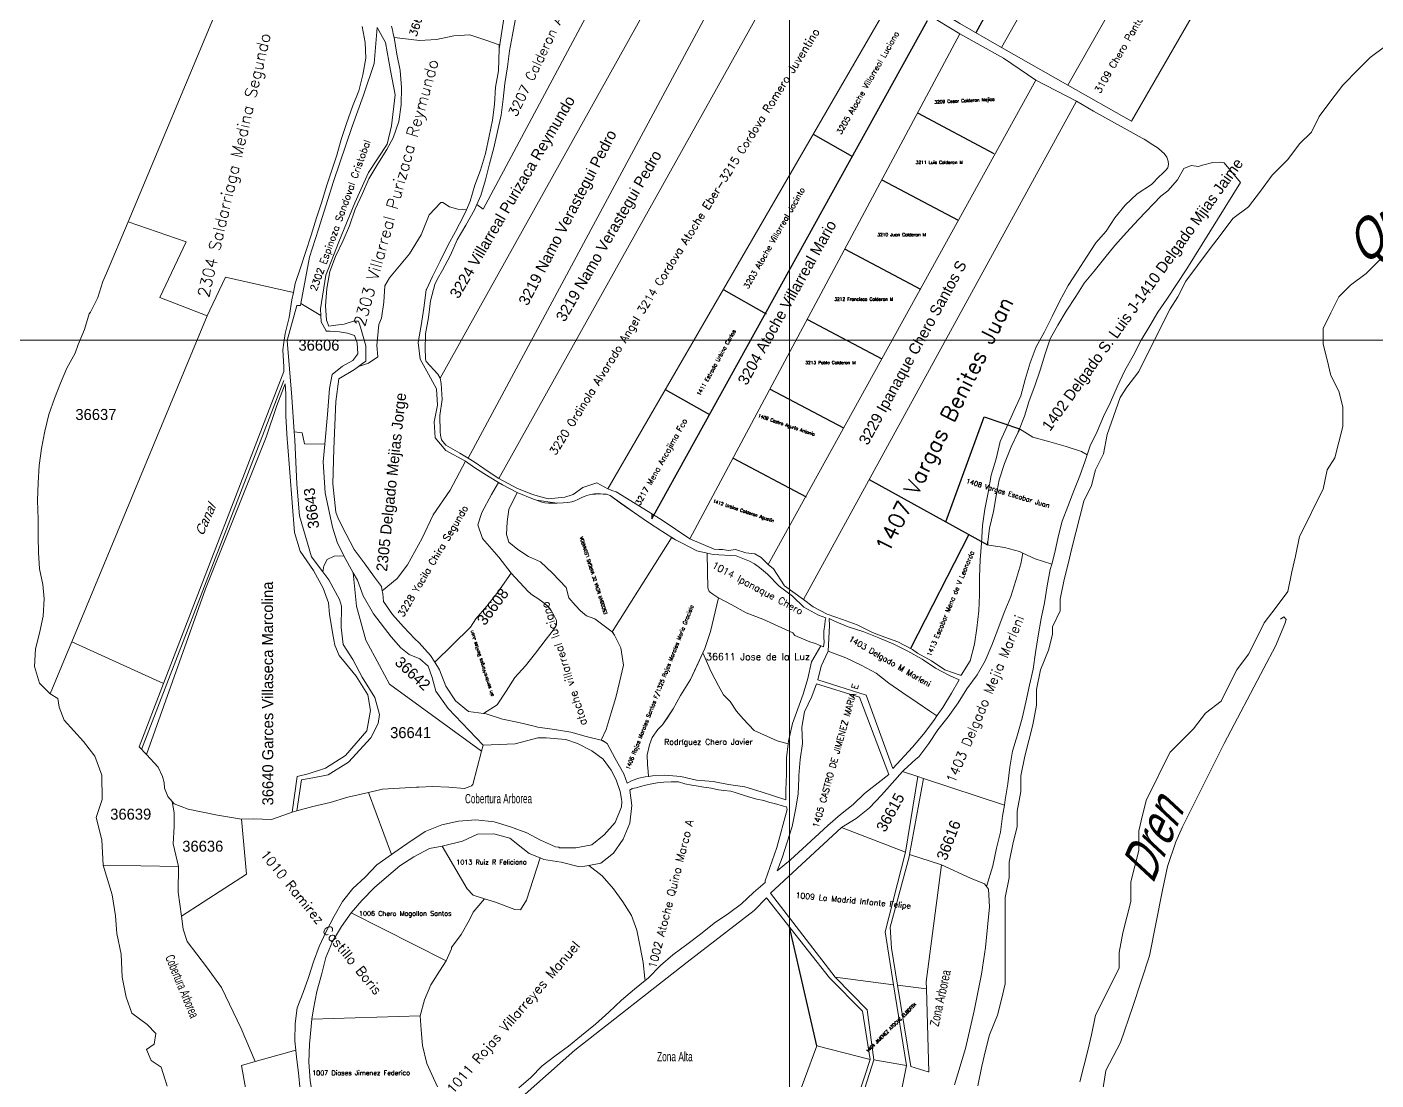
# Model space of a CAD drawing. Header units: metres. Extents: x 278 to 15006, y -2322 to 4522.
# Drawn here: x 1076 to 1935, y -49 to 621 of the extents above; entities that cross this region are included whole.
import ezdxf

# ---------------------------------------------------------------- set-up
doc = ezdxf.new("R2010")
doc.units = ezdxf.units.M
doc.header["$LTSCALE"] = 25.4
doc.header["$MEASUREMENT"] = 0
for name, color, linetype in [('05', 7, 'Continuous'), ('24', 7, 'Continuous'), ('51', 7, 'Continuous'), ('52', 7, 'Continuous'), ('PARCELAS', 3, 'Continuous'), ('TXTPARCEL', 7, 'Continuous')]:
    doc.layers.add(name, color=color, linetype=linetype)
doc.layers.add('cable via', color=32, linetype='Continuous', lineweight=30)
doc.layers.add('MANZANAS', color=6, linetype='Continuous', lineweight=18)
doc.styles.add('Estilo1', font='simplex.shx', dxfattribs={"height": 5.1})
doc.styles.add('L100', font='simplex', dxfattribs={"height": 2.5})
doc.styles.add('L120', font='simplex', dxfattribs={"height": 3})
doc.styles.add('L140', font='simplex', dxfattribs={"height": 3.6})
doc.styles.add('L175', font='simplex', dxfattribs={"height": 4.4})
doc.styles.add('L200', font='simplex', dxfattribs={"height": 5.1})
doc.styles.add('L240', font='simplex', dxfattribs={"height": 6.1})
doc.styles.add('L290', font='simplex', dxfattribs={"height": 7.4})
doc.styles.add('L80', font='simplex', dxfattribs={"height": 2})

msp = doc.modelspace()

# ---------------------------------------------------------------- linework, layer by layer
at = {"layer": '05', "color": 49, "linetype": 'Continuous', "lineweight": 13}
msp.add_line((1239.18, 396.21), (1148.69, 161.29), dxfattribs=at)
at = {"layer": '05', "color": 5, "linetype": 'Continuous', "lineweight": 13}
for points in [[(1941.38, 609.5), (1931.38, 602.01), (1923.88, 594.51), (1913.88, 584.5), (1906.39, 574.5), (1898.88, 564.5), (1893.89, 554.5), (1886.38, 547.01), (1878.88, 537), (1868.88, 527), (1861.38, 517), (1853.89, 507), (1843.88, 499.51), (1836.38, 489.5), (1828.88, 479.5), (1821.38, 469.5), (1813.88, 459.5), (1808.88, 449.51), (1803.88, 442), (1798.89, 432), (1793.88, 422), (1788.88, 412), (1783.89, 402.01), (1776.38, 392), (1772.1, 385.57)], [(1798.89, 149.51), (1803.88, 159.51), (1811.39, 167), (1818.88, 174.5), (1826.39, 184.5), (1836.38, 192), (1841.38, 202.01), (1846.38, 212), (1853.89, 222), (1858.88, 232), (1863.88, 242), (1871.38, 252.01), (1878.88, 262), (1881.39, 274.5), (1883.88, 284.5), (1886.38, 297.01), (1891.38, 307.01), (1896.38, 317), (1901.38, 327), (1903.88, 339.5), (1908.89, 347.01), (1911.38, 357), (1913.88, 367), (1913.88, 379.5), (1911.38, 389.5), (1906.39, 399.51), (1903.88, 409.5), (1901.38, 419.5), (1901.38, 429.5), (1906.39, 439.5), (1911.38, 449.51), (1918.88, 457), (1928.88, 464.5), (1938.88, 474.5)]]:
    msp.add_lwpolyline(points, dxfattribs=at)
at = {"layer": '05', "color": 49, "linetype": 'Continuous', "lineweight": 13}
for points in [[(1877.02, 241.26), (1871.06, 227.14), (1863.67, 213.13), (1838.42, 165.11), (1811.73, 112.1), (1807.56, 102.35), (1802.29, 86.8), (1798.98, 71.72), (1790.76, 29.93), (1780.09, -2.33), (1772.25, -25.45), (1762.93, -43.28), (1758.32, -73.26), (1752.5, -99.84), (1751.25, -116.85), (1746.66, -123.77), (1736.76, -124.29)], [(1877.02, 241.26), (1877.77, 244.05), (1876.32, 245.83), (1874.19, 244.34)], [(1746.38, -50.5), (1748.88, -40.49), (1751.38, -30.5), (1753.88, -20.5), (1756.39, -8), (1761.38, 2.01), (1766.38, 12.01), (1771.39, 22), (1771.39, 32), (1773.88, 44.5), (1776.38, 54.51), (1778.88, 64.5), (1778.88, 77), (1781.38, 87), (1783.89, 97), (1783.89, 109.51), (1786.38, 119.5), (1788.88, 129.5), (1793.88, 139.5), (1798.89, 149.51)]]:
    msp.add_lwpolyline(points, dxfattribs=at)
at = {"layer": '24', "color": 49, "linetype": 'Continuous', "lineweight": 13}
for p, q in [((1398.39, 320.8), (1387.95, 324.87)), ((1400.28, 320), (1398.39, 320.8)), ((1403.58, 318.7), (1400.28, 320)), ((1405.48, 318.4), (1403.58, 318.7)), ((1407.79, 318.2), (1405.48, 318.4)), ((1409.68, 318.2), (1407.79, 318.2)), ((1413.38, 318.2), (1409.68, 318.2)), ((1417.28, 318.4), (1413.38, 318.2)), ((1420.29, 318.6), (1417.28, 318.4)), ((1422.69, 319.1), (1420.29, 318.6)), ((1424.58, 319.7), (1422.69, 319.1)), ((1426.59, 320.6), (1424.58, 319.7)), ((1429.08, 321.7), (1426.59, 320.6)), ((1434.58, 323.6), (1431.68, 322.8)), ((1437.28, 324.1), (1434.58, 323.6)), ((1439.48, 324.3), (1437.28, 324.1)), ((1441.08, 324.2), (1439.48, 324.3)), ((1442.68, 323.8), (1441.08, 324.2)), ((1444.78, 323.9), (1442.68, 323.8)), ((1447.08, 323), (1444.78, 323.9)), ((1453.68, 318.1), (1447.08, 323)), ((1462.69, 312.1), (1453.68, 318.1)), ((1470.88, 306.31), (1462.69, 312.1)), ((1480.16, 300.3), (1470.88, 306.31)), ((1488.88, 294.8), (1480.16, 300.3)), ((1492.98, 292.6), (1488.88, 294.8)), ((1502.28, 287.8), (1492.98, 292.6)), ((1508.97, 286.34), (1502.28, 287.8)), ((1386.59, 164.9), (1366.28, 164.1)), ((1401.08, 168.6), (1386.59, 164.9)), ((1406.48, 168.7), (1401.08, 168.6)), ((1418.88, 167.6), (1406.48, 168.7)), ((1426.38, 165.1), (1418.88, 167.6)), ((1435.38, 160.31), (1426.38, 165.1)), ((1441.47, 167.2), (1442.29, 167)), ((1442.29, 167), (1445.18, 165)), ((1445.18, 165), (1450.38, 155.51)), ((1442.78, 155.21), (1435.38, 160.31)), ((1447.79, 148), (1442.78, 155.21)), ((1450.38, 155.51), (1455.88, 145.8)), ((1451.08, 141.9), (1447.79, 148)), ((1453.58, 134.6), (1451.08, 141.9)), ((1455.88, 145.8), (1458.1, 139.89)), ((1458.1, 139.89), (1461.09, 141.6)), ((1461.09, 141.6), (1465.48, 142.9)), ((1465.48, 142.9), (1469.38, 143.9)), ((1469.38, 143.9), (1471.58, 144.17)), ((1454.48, 129.6), (1453.58, 134.6)), ((1454.58, 127.9), (1454.48, 129.6)), ((1450.28, 114.7), (1454.28, 124.7)), ((1454.28, 124.7), (1454.58, 127.9)), ((1329.38, 109.11), (1339.88, 113.2)), ((1339.88, 113.2), (1350.58, 115.7)), ((1350.58, 115.7), (1361.68, 116.4)), ((1361.68, 116.4), (1373.19, 115.1)), ((1373.19, 115.1), (1383.68, 112.1)), ((1383.68, 112.1), (1393.98, 108.21)), ((1443.38, 106.81), (1450.28, 114.7)), ((1320.49, 103.11), (1327.78, 108.02)), ((1327.78, 108.02), (1329.38, 109.11)), ((1393.98, 108.21), (1402.78, 103.51)), ((1402.78, 103.51), (1412.39, 99.2)), ((1435.48, 100.51), (1443.38, 106.81)), ((1307.77, 94.36), (1312.18, 97.3)), ((1312.18, 97.3), (1320.49, 103.11)), ((1412.39, 99.2), (1414.48, 99)), ((1414.48, 99), (1414.79, 98.6)), ((1414.79, 98.6), (1425.28, 98.7)), ((1425.28, 98.7), (1435.48, 100.51)), ((1686.82, 73.92), (1688.09, 72.23)), ((1688.09, 72.23), (1688.77, 60.99)), ((1546.8, 66.76), (1538.86, 58.63)), ((1586.9, 15.73), (1546.8, 66.76)), ((1688.77, 60.99), (1686.19, 35.14)), ((1538.86, 58.63), (1496.22, 25.9)), ((1686.19, 35.14), (1683.73, 18.17)), ((1496.22, 25.9), (1424.76, -30.23)), ((1683.73, 18.17), (1679.07, -5.12)), ((1607.99, -5.37), (1586.9, 15.73)), ((1612.7, -36.16), (1607.99, -5.37)), ((1679.07, -5.12), (1673.44, -29.14)), ((1424.76, -30.23), (1383.75, -66.47)), ((1673.44, -29.14), (1666.52, -52.27))]:
    msp.add_line(p, q, dxfattribs=at)
at = {"layer": '24', "color": 3, "linetype": 'Continuous', "lineweight": 13}
msp.add_line((1431.68, 322.8), (1429.08, 321.7), dxfattribs=at)
at = {"layer": 'cable via', "color": 49, "lineweight": 13}
msp.add_line((1561.38, 4422), (1561.38, -678), dxfattribs=at)
at = {"layer": 'cable via', "lineweight": 13}
msp.add_line((4161.38, 422), (361.38, 422), dxfattribs=at)
msp.add_lwpolyline([(1772.1, 385.57), (1763.88, 362), (1761.38, 349.51), (1756.39, 339.5), (1753.88, 329.5), (1748.88, 319.5), (1746.38, 309.5), (1743.89, 299.51), (1741.38, 289.5), (1738.88, 279.5), (1736.38, 269.5), (1733.88, 257.01), (1733.88, 249.51), (1728.89, 239.5), (1728.89, 234.5), (1726.38, 224.5), (1721.38, 212), (1718.88, 199.51), (1718.88, 189.5), (1716.39, 177), (1713.88, 167), (1711.38, 157.01), (1708.88, 144.5), (1708.88, 134.5), (1706.38, 122), (1706.38, 112), (1703.89, 102.01), (1701.39, 89.5), (1701.39, 79.5), (1698.88, 67), (1698.88, 57.01), (1698.88, 47), (1698.88, 34.5), (1698.88, 24.5), (1698.88, 12.01), (1696.38, 2.01), (1693.88, -8), (1688.89, -20.5), (1686.38, -30.5), (1683.88, -40.49), (1681.38, -53)], dxfattribs=at)
at = {"layer": 'MANZANAS', "color": 3, "linetype": 'Continuous', "lineweight": 13}
for p, q in [((1398.39, 320.8), (1387.95, 324.87)), ((1400.28, 320), (1413.38, 318.2)), ((1405.48, 318.4), (1403.58, 318.7)), ((1409.68, 318.2), (1407.79, 318.2)), ((1413.38, 318.2), (1409.68, 318.2)), ((1417.28, 318.4), (1413.38, 318.2)), ((1420.29, 318.6), (1417.28, 318.4)), ((1422.69, 319.1), (1420.29, 318.6)), ((1426.59, 320.6), (1424.58, 319.7)), ((1429.08, 321.7), (1426.59, 320.6)), ((1431.68, 322.8), (1429.08, 321.7)), ((1441.08, 324.2), (1434.58, 323.6)), ((1437.28, 324.1), (1434.58, 323.6)), ((1444.78, 323.9), (1442.68, 323.8)), ((1462.69, 312.1), (1447.08, 323)), ((1470.88, 306.31), (1462.69, 312.1)), ((1480.16, 300.3), (1470.88, 306.31)), ((1488.88, 294.8), (1480.16, 300.3))]:
    msp.add_line(p, q, dxfattribs=at)
at = {"layer": 'MANZANAS', "color": 49, "linetype": 'Continuous', "lineweight": 13}
for p, q in [((1403.58, 318.7), (1400.28, 320)), ((1407.79, 318.2), (1405.48, 318.4)), ((1424.58, 319.7), (1422.69, 319.1)), ((1434.58, 323.6), (1431.68, 322.8)), ((1439.48, 324.3), (1437.28, 324.1)), ((1442.68, 323.8), (1441.08, 324.2)), ((1447.08, 323), (1444.78, 323.9)), ((1453.68, 318.1), (1447.08, 323)), ((1492.98, 292.6), (1488.88, 294.8)), ((1502.28, 287.8), (1492.98, 292.6)), ((1508.97, 286.34), (1502.28, 287.8)), ((1386.59, 164.9), (1366.28, 164.1)), ((1401.08, 168.6), (1386.59, 164.9)), ((1406.48, 168.7), (1401.08, 168.6)), ((1418.88, 167.6), (1406.48, 168.7)), ((1426.38, 165.1), (1418.88, 167.6)), ((1435.38, 160.31), (1426.38, 165.1)), ((1441.47, 167.2), (1442.29, 167)), ((1442.29, 167), (1445.18, 165)), ((1445.18, 165), (1450.38, 155.51)), ((1442.78, 155.21), (1435.38, 160.31)), ((1447.79, 148), (1442.78, 155.21)), ((1450.38, 155.51), (1455.88, 145.8)), ((1451.08, 141.9), (1447.79, 148)), ((1453.58, 134.6), (1451.08, 141.9)), ((1455.88, 145.8), (1458.1, 139.89)), ((1458.1, 139.89), (1461.09, 141.6)), ((1461.09, 141.6), (1465.48, 142.9)), ((1465.48, 142.9), (1469.38, 143.9)), ((1469.38, 143.9), (1471.58, 144.17)), ((1454.48, 129.6), (1453.58, 134.6)), ((1454.58, 127.9), (1454.48, 129.6)), ((1450.28, 114.7), (1454.28, 124.7)), ((1454.28, 124.7), (1454.58, 127.9)), ((1329.38, 109.11), (1339.88, 113.2)), ((1339.88, 113.2), (1350.58, 115.7)), ((1350.58, 115.7), (1361.68, 116.4)), ((1361.68, 116.4), (1373.19, 115.1)), ((1373.19, 115.1), (1383.68, 112.1)), ((1383.68, 112.1), (1393.98, 108.21)), ((1443.38, 106.81), (1450.28, 114.7)), ((1320.49, 103.11), (1327.78, 108.02)), ((1327.78, 108.02), (1329.38, 109.11)), ((1393.98, 108.21), (1402.78, 103.51)), ((1402.78, 103.51), (1412.39, 99.2)), ((1435.48, 100.51), (1443.38, 106.81)), ((1307.77, 94.36), (1312.18, 97.3)), ((1312.18, 97.3), (1320.49, 103.11)), ((1412.39, 99.2), (1414.48, 99)), ((1414.48, 99), (1414.79, 98.6)), ((1414.79, 98.6), (1425.28, 98.7)), ((1425.28, 98.7), (1435.48, 100.51)), ((1686.82, 73.92), (1688.09, 72.23)), ((1688.09, 72.23), (1688.77, 60.99)), ((1546.8, 66.76), (1538.86, 58.63)), ((1586.9, 15.73), (1546.8, 66.76)), ((1688.77, 60.99), (1686.19, 35.14)), ((1538.86, 58.63), (1496.22, 25.9)), ((1686.19, 35.14), (1683.73, 18.17)), ((1496.22, 25.9), (1424.76, -30.23)), ((1683.73, 18.17), (1679.07, -5.12)), ((1607.99, -5.37), (1586.9, 15.73)), ((1612.7, -36.16), (1607.99, -5.37)), ((1679.07, -5.12), (1673.44, -29.14)), ((1424.76, -30.23), (1383.75, -66.47)), ((1673.44, -29.14), (1666.52, -52.27))]:
    msp.add_line(p, q, dxfattribs=at)
msp.add_lwpolyline([(1223.77, -104.39), (1212.33, -40.07), (1221.07, -37.57), (1221.07, -37.57), (1212.11, -16.51), (1199.64, 9.65), (1190.1, 22.75), (1177.6, 39.02), (1175.15, 46.89), (1174.03, 55.04), (1171.9, 70.45), (1172.07, 86.76), (1124.2, 87.49), (1129.84, 68.72), (1131.97, 55.34), (1132.93, 44.04), (1135.62, 30.84), (1136.28, 16.3), (1138.81, 3.52), (1138.81, 3.52), (1142.48, -6.74), (1152.22, -13.89), (1157.71, -19.6), (1156.65, -26.5), (1151.76, -29.75), (1154.8, -36.77), (1161.12, -41.18), (1165.04, -53.12)], dxfattribs=at)
at = {"layer": 'PARCELAS', "color": 3}
for p, q in [((1473.76, 308.13), (1649.43, 625.55)), ((1642.98, 566.75), (1691.59, 540.99)), ((1620.23, 524.22), (1668.84, 498.46)), ((1596.35, 480.14), (1644.96, 454.38)), ((1519.54, 454.06), (1546.64, 438.72)), ((1572.96, 435.06), (1620.21, 410.02)), ((1548.73, 391.03), (1595.86, 366.05)), ((1661.07, 306.25), (1685.52, 373.08)), ((1685.52, 373.08), (1707.85, 365.41)), ((1525.62, 346.76), (1572.12, 322.12)), ((1612.18, 333.18), (1687.48, 291.7)), ((1675.7, 298.19), (1638.54, 225.7))]:
    msp.add_line(p, q, dxfattribs=at)
at = {"layer": 'PARCELAS', "color": 49}
for p, q in [((1576.46, 553.23), (1601.55, 539.03)), ((1482.25, 390.53), (1510.51, 374.54)), ((1707.85, 365.41), (1706.99, 363.3)), ((1445.58, 327.2), (1445.58, 327.2)), ((1445.58, 327.2), (1445.58, 327.2)), ((1473.76, 311.33), (1473.76, 308.13)), ((1473.76, 311.33), (1475.08, 310.52)), ((1683.84, 293.71), (1687.48, 291.7)), ((1687.48, 293.71), (1687.48, 291.7)), ((1687.48, 291.7), (1687.48, 291.7)), ((1578.89, -27.56), (1561.38, 48.21)), ((1561.38, 48.21), (1561.38, 48.21)), ((1578.89, -27.56), (1578.89, -27.56))]:
    msp.add_line(p, q, dxfattribs=at)
at = {"layer": 'PARCELAS', "color": 3, "linetype": 'Continuous', "lineweight": 13}
for points in [[(1696.53, 608.5), (1748.08, 700.01), (1954.95, 1071.5), (1915.02, 1094.07), (1656.64, 631.91), (1669.99, 623.6), (1696.53, 608.5)], [(1790.38, 675.2), (1998.37, 1046.96), (1954.95, 1071.5), (1748.08, 700.01), (1696.53, 608.5), (1738.84, 584.43), (1790.38, 675.2)], [(1483.72, 725.22), (1466.18, 735.4), (1463.18, 735.7), (1404.98, 711.3), (1401.98, 707.4), (1384.89, 616.4), (1383.08, 606.3), (1381.68, 596.01), (1380.08, 585.5), (1379.08, 575.5), (1377.68, 565.3), (1375.38, 554.9), (1373.09, 544.41), (1370.38, 534.2), (1367.78, 524.1), (1364.68, 514.2), (1362.16, 508.34), (1366.2, 505.39), (1483.72, 725.22)], [(1362.16, 508.34), (1366.2, 505.39), (1483.72, 725.22), (1512.17, 708.72), (1338.87, 397.74), (1337.38, 400.41), (1329.99, 408.5), (1329.58, 409.8), (1329.58, 411.3), (1329.28, 415.8), (1329.48, 426), (1331.38, 436.4), (1332.78, 447.11), (1335.49, 457.4), (1337.09, 461), (1340.38, 466.5), (1345.38, 476.1), (1349.78, 485.9), (1355.28, 495.31), (1360.69, 504.9), (1362.16, 508.34)], [(1512.17, 708.72), (1541.85, 691.53), (1356.76, 346.84), (1351.48, 350.01), (1342.49, 355.11), (1339.68, 358.6), (1338.98, 361.4), (1338.88, 363.7), (1338.69, 374.1), (1340.08, 384.1), (1339.48, 394.3), (1338.87, 397.74), (1512.17, 708.72)], [(1356.76, 346.84), (1541.85, 691.53), (1567.49, 676.65), (1376.16, 333.89), (1368.78, 338.7), (1366.61, 340.25), (1360.48, 344.6), (1356.76, 346.84)], [(1376.16, 333.89), (1567.49, 676.65), (1627.25, 640.94), (1445.58, 327.2), (1438.64, 331.15), (1429.85, 328.22), (1423.54, 323.74), (1423.02, 323.56), (1418.38, 321.9), (1407.69, 321), (1397.59, 323.6), (1387.68, 327.8), (1376.16, 333.89)], [(1832.31, 653.54), (1810.97, 664.21), (1809.38, 665), (1808.76, 665.34), (1790.38, 675.2), (1738.84, 584.43), (1779.21, 561.48), (1832.31, 653.54)], [(1627.25, 640.94), (1655.92, 625.55), (1669.88, 617.12), (1497.89, 295.35), (1479.64, 307.69), (1451.08, 325.4), (1448.28, 326.3), (1445.58, 327.2)], [(1376.43, 607.48), (1376.5, 610.1), (1367.98, 613.1), (1357.68, 616.5), (1347.58, 615.9), (1336.58, 613.5), (1325.68, 612.8), (1315.09, 614.1), (1309.59, 614.7), (1311.19, 604.1), (1313.28, 593.81), (1314.29, 583), (1314.08, 571.9), (1312.48, 561.2), (1308.98, 550.91), (1304.89, 543.41), (1299.08, 534.4), (1293.48, 524.7), (1289.28, 515.5), (1284.68, 505.5), (1281.18, 494.81), (1277.08, 485.5), (1272.28, 475.3), (1268.48, 465.7), (1266.58, 454.91), (1265.78, 443.91), (1266.41, 434.8), (1267.87, 430.83), (1272.45, 431.49), (1277.67, 432.14), (1283.55, 434.11), (1286.82, 434.11), (1288.13, 430.18), (1291.4, 418.37), (1291.4, 408.53), (1289.43, 407.22), (1286.86, 405.29), (1293.28, 407.44), (1299.17, 411.37), (1298.51, 418.58), (1299.78, 431.92), (1301.48, 436), (1302.88, 446.11), (1303.68, 456.6), (1306.67, 461.7), (1319.27, 477.03), (1326.66, 489.03), (1331.92, 501.76), (1339.32, 509.68), (1340.66, 509.64), (1344.81, 506.89), (1350.16, 505.4), (1355.54, 505.09), (1357.98, 510.6), (1360.98, 520.7), (1364.49, 530.2), (1367.69, 540.8), (1370.09, 551.91), (1372.18, 562.2), (1373.48, 572.2), (1374.08, 583.1), (1375.98, 593.61), (1376.43, 607.48)], [(1669.88, 617.12), (1697.68, 601.51), (1718.36, 587.55), (1547.88, 279.2), (1543.27, 283.65), (1539.41, 285.96), (1533.58, 286.46), (1527.07, 288.66), (1522.53, 288.06), (1518.78, 288.6), (1516.68, 288.7), (1513.48, 288.8), (1497.89, 295.35)], [(1718.36, 587.55), (1744.18, 574.24), (1570.31, 256.73), (1558.28, 265.6), (1551.28, 276.3), (1547.88, 279.2)], [(1744.18, 574.24), (1570.31, 256.73), (1576.59, 252.11), (1585.48, 247.41), (1595.08, 244), (1604.48, 240.6), (1614.38, 235.7), (1619.88, 233.7), (1630.38, 229.9), (1639.68, 224.9), (1642.98, 222.6), (1651.88, 217.7), (1660.38, 212.1), (1670.09, 208.51), (1670.68, 208.51), (1676.48, 217.8), (1679.38, 228.4), (1680.78, 238.5), (1681.98, 249.61), (1682.38, 259.7), (1682.38, 271.2), (1682.88, 282), (1683.78, 292.7), (1684.38, 303.91), (1685.79, 314.4), (1687.88, 325), (1689.98, 335.9), (1693.18, 346.51), (1695.58, 357.5), (1699.78, 366.8), (1704.38, 376.8), (1708.88, 386.6), (1711.48, 396.91), (1714.68, 407.5), (1718.48, 417.7), (1723.88, 427.3), (1728.68, 437), (1733.48, 446.61), (1738.98, 456.8), (1744.88, 466), (1750.58, 474.9), (1756.49, 483.9), (1763.18, 491.4), (1768.58, 499.91), (1775.18, 507.9), (1782.88, 515.3), (1792.08, 521.2), (1797.4, 526.72), (1798.48, 527.6), (1801.19, 530.2), (1802.38, 531.8), (1802.79, 534.1), (1802.58, 536), (1801.78, 538.5), (1800.18, 540.8), (1798.89, 542), (1796.28, 544.31), (1792.98, 546.41), (1787.38, 550.01), (1786.18, 550.61), (1755.18, 567.8), (1744.18, 574.24)], [(1750.99, 348.91), (1747.38, 351.11), (1737.78, 354.21), (1727.28, 357.3), (1716.48, 360.2), (1707.85, 365.41), (1711.18, 373.5), (1714.09, 383.4), (1717.68, 392.9), (1721.09, 402.91), (1724.29, 413.2), (1727.48, 422.8), (1732.38, 431.5), (1737.78, 440.4), (1743.78, 449.81), (1749.18, 458.2), (1755.59, 465.9), (1762.38, 474.5), (1768.78, 482.2), (1776.18, 490.6), (1783.68, 498.91), (1798.04, 513.72), (1802.39, 517.21), (1808.52, 524.14), (1812.69, 531.36), (1817.34, 533.23), (1822.04, 532.69), (1824.46, 533.42), (1831.15, 535.19), (1835.81, 535.47), (1838.39, 534.87), (1848.67, 522.32), (1814.61, 467.39), (1801.78, 448.21), (1796.08, 439.8), (1790.88, 431.1), (1785.49, 421.9), (1780.28, 412), (1774.98, 402.61), (1770.08, 392.3), (1765.98, 382.4), (1761.48, 373.3), (1757.38, 363.8), (1752.98, 354.71), (1750.99, 348.91)], [(1286.86, 405.29), (1293.28, 407.44), (1299.17, 411.37), (1298.51, 418.58), (1299.78, 431.92), (1301.48, 436), (1302.88, 446.11), (1303.68, 456.6), (1306.67, 461.7), (1319.27, 477.03), (1326.66, 489.03), (1331.92, 501.76), (1339.32, 509.68), (1340.66, 509.64), (1344.81, 506.89), (1350.16, 505.4), (1355.54, 505.09), (1353.68, 500.91), (1348.58, 491.3), (1343.68, 482.2), (1338.78, 472.4), (1334.08, 462.5), (1330.06, 454.25), (1330.01, 454.14), (1328.39, 442.3), (1326.68, 431.4), (1324.78, 420.6), (1326.09, 409.9), (1331.38, 400.41), (1336.58, 391), (1337.18, 380.5), (1334.98, 370), (1335.78, 359.7), (1342.49, 351.71), (1354.95, 344.9), (1345.15, 326.48), (1334.48, 310.74), (1327.31, 295.92), (1318.02, 278.92), (1311.54, 270.16), (1301.99, 262.33), (1301.48, 265.1), (1296.99, 271), (1290.48, 280.1), (1284.08, 288.7), (1278.89, 298.41), (1273.88, 308.4), (1272.34, 312.43), (1270.48, 330.49), (1271.14, 352.8), (1272.45, 382.96), (1274.4, 397.39), (1284.2, 403.3), (1286.86, 405.29)], [(1728.44, 279.31), (1717.89, 282.7), (1710.14, 286.3), (1707.98, 287.3), (1698.39, 290), (1688.38, 291.5), (1687.48, 291.7), (1688.89, 302.31), (1691.38, 312.9), (1692.98, 322.8), (1694.98, 333), (1698.39, 343.5), (1702.58, 354.01), (1706.99, 363.3), (1707.85, 365.41), (1716.48, 360.2), (1727.28, 357.3), (1737.78, 354.21), (1747.38, 351.11), (1750.99, 348.91), (1749.78, 345.2), (1746.29, 335.5), (1742.48, 326), (1738.68, 316.1), (1735.19, 306.71), (1732.48, 296.81), (1730.38, 286.8), (1728.44, 279.31)], [(1301.99, 262.33), (1311.54, 270.16), (1318.02, 278.92), (1327.31, 295.92), (1334.48, 310.74), (1345.15, 326.48), (1354.95, 344.9), (1360.88, 340.7), (1369.99, 335), (1375.99, 331.43), (1371.5, 323.59), (1365.48, 312.23), (1362.94, 304.29), (1365.76, 295.75), (1376.34, 283.78), (1384.03, 273.58), (1375.59, 261.5), (1368.68, 252.51), (1361.58, 244.4), (1358.08, 239.1), (1335.49, 216.8), (1332.68, 221.2), (1325.58, 229.1), (1322.78, 231.8), (1315.58, 239.5), (1308.58, 247.2), (1302.68, 255.61), (1302.28, 260.7), (1301.99, 262.33)], [(1384.03, 273.58), (1376.34, 283.78), (1365.76, 295.75), (1362.94, 304.29), (1365.48, 312.23), (1371.5, 323.59), (1375.99, 331.43), (1378.59, 329.9), (1387.95, 324.87), (1382.54, 314.06), (1381.47, 306.34), (1381.14, 298.11), (1382.59, 293.41), (1388.28, 288.62), (1395.24, 284.28), (1402.86, 280.81), (1410.51, 273.53), (1419.14, 264.42), (1420.9, 257.9), (1424.85, 253.2), (1428.19, 249.5), (1432.04, 246.32), (1437.42, 244.4), (1448.49, 236.3), (1449.08, 235.6), (1449.88, 234.05), (1453.99, 226.1), (1455.59, 215), (1453.38, 205.01), (1450.78, 194.3), (1447.79, 184.6), (1444.69, 174.1), (1441.47, 167.2), (1431.98, 169.5), (1422.18, 172.2), (1411.78, 174), (1401.08, 175.5), (1398.78, 176.1), (1388.89, 178.4), (1378.59, 180.5), (1368.18, 183.9), (1366.53, 184.14), (1375.08, 189.8), (1380.99, 198.51), (1386.38, 207.21), (1393.18, 214.6), (1399.58, 222.7), (1406.48, 231.5), (1410.98, 237.5), (1412.98, 240.7), (1412.88, 243.5), (1411.48, 246.5), (1409.68, 249.71), (1408.18, 251.81), (1406.89, 253.01), (1404.18, 255.21), (1400.98, 257.41), (1397.68, 259.6), (1394.98, 262), (1384.03, 273.58)], [(1506.11, 222.8), (1498.28, 205.91), (1491.98, 195.6), (1487.38, 187.1), (1480.48, 177), (1477.59, 174.1), (1473.98, 169), (1472.19, 164.2), (1470.68, 157.81), (1470.98, 151.71), (1471.29, 147.3), (1471.58, 144.17), (1469.38, 143.9), (1465.48, 142.9), (1461.09, 141.6), (1458.1, 139.89), (1455.88, 145.8), (1450.38, 155.51), (1445.18, 165), (1441.47, 167.2), (1444.69, 174.1), (1447.79, 184.6), (1450.78, 194.3), (1453.38, 205.01), (1455.59, 215), (1453.99, 226.1), (1449.88, 234.05), (1448.49, 236.3), (1486.21, 296.14), (1492.98, 292.6), (1502.28, 287.8), (1508.97, 286.34), (1509.18, 274.7), (1509.48, 264.3), (1510.28, 262), (1512.48, 260.1), (1515.68, 258.11), (1516.28, 257.81), (1510.98, 236.5), (1507.38, 225.6)], [(1581.39, 227.3), (1579.88, 227.9), (1577.98, 228.7), (1574.38, 229.9), (1564.79, 233.8), (1563.48, 235.6), (1554.28, 239.9), (1544.39, 244.2), (1533.88, 248.31), (1524.58, 253.31), (1516.28, 257.81), (1515.68, 258.11), (1512.48, 260.1), (1510.28, 262), (1509.48, 264.3), (1509.18, 274.7), (1508.97, 286.34), (1512.78, 285.5), (1527.38, 284.6), (1535.98, 281.3), (1539.08, 279.5), (1542.28, 277.2), (1547.38, 272.9), (1554.78, 265.4), (1563.38, 259), (1570.58, 251.91), (1579.98, 246.8), (1584.49, 245.2), (1584.22, 243.34), (1583.88, 240.91), (1583.28, 236.6), (1583.27, 232.83), (1583.45, 229.63), (1583.08, 226.75), (1581.39, 227.3)], [(1710.14, 286.3), (1717.89, 282.7), (1728.44, 279.31), (1727.58, 276), (1725.58, 265.5), (1723.78, 254.71), (1721.78, 244.6), (1719.88, 233.6), (1718.18, 223.1), (1716.68, 212.4), (1714.28, 202.31), (1712.08, 191.5), (1709.68, 181.2), (1706.68, 170.7), (1703.58, 160.21), (1701.88, 150.01), (1700.48, 139.3), (1698.88, 129.3), (1698.32, 125.82), (1646.85, 142.79), (1643.17, 144.01), (1633.48, 147.2), (1634.28, 148), (1641.98, 155.11), (1643.78, 156.61), (1650.18, 165.1), (1655.99, 173.8), (1662.48, 182), (1668.78, 191), (1674.38, 200.01), (1680.99, 208.81), (1686.08, 217.7), (1690.28, 227.7), (1694.18, 237.8), (1698.18, 248.51), (1702.38, 258.7), (1705.68, 268.9), (1708.78, 279.6), (1710.14, 286.3)], [(1384.03, 273.58), (1394.98, 262), (1397.68, 259.6), (1400.98, 257.41), (1404.18, 255.21), (1406.89, 253.01), (1408.18, 251.81), (1409.68, 249.71), (1411.48, 246.5), (1412.88, 243.5), (1412.98, 240.7), (1410.98, 237.5), (1406.48, 231.5), (1399.58, 222.7), (1393.18, 214.6), (1386.38, 207.21), (1380.99, 198.51), (1375.08, 189.8), (1366.53, 184.14), (1356.98, 185.5), (1348.68, 192.2), (1342.38, 201.61), (1338.48, 212), (1335.49, 216.8), (1358.08, 239.1), (1361.58, 244.4), (1368.68, 252.51), (1375.59, 261.5), (1384.03, 273.58)], [(1506.11, 222.8), (1507.38, 225.6), (1510.98, 236.5), (1516.28, 257.81), (1524.58, 253.31), (1533.88, 248.31), (1544.39, 244.2), (1554.28, 239.9), (1563.48, 235.6), (1564.79, 233.8), (1574.38, 229.9), (1577.98, 228.7), (1579.88, 227.9), (1581.39, 227.3), (1575.38, 217.1), (1573.18, 206.41), (1570.18, 196.6), (1566.68, 187.2), (1563.29, 177.8), (1560.78, 166.6), (1560.61, 164.96), (1553.53, 166.73), (1538.99, 173.34), (1531.89, 180.76), (1527.66, 185.61), (1523.61, 191.75), (1519.3, 196.02), (1516.14, 201.78), (1511.6, 210.72), (1506.11, 222.8)], [(1586.09, 223.8), (1597.28, 219.7), (1607.08, 214.9), (1616.69, 209.8), (1624.68, 203.51), (1633.68, 197.4), (1642.68, 191.1), (1651.48, 185.2), (1655.33, 182.63), (1659.09, 188), (1664.68, 197.1), (1669.58, 205.71), (1663.38, 208.41), (1654.48, 213), (1645.98, 218.7), (1636.78, 223.9), (1627.78, 228.3), (1618.29, 232.3), (1608.79, 236.3), (1598.78, 239.3), (1590.08, 243.1), (1586.68, 244.7), (1586.89, 240.3), (1586.09, 223.8)], [(1655.33, 182.63), (1651.48, 185.2), (1642.68, 191.1), (1633.68, 197.4), (1624.68, 203.51), (1616.69, 209.8), (1607.08, 214.9), (1597.28, 219.7), (1586.09, 223.8), (1581.58, 214.4), (1579.51, 205.61), (1610.23, 195.89), (1627.26, 149.11), (1639.88, 162.8), (1646.68, 171), (1653.28, 179.7), (1655.33, 182.63)], [(1560.61, 164.96), (1553.53, 166.73), (1538.99, 173.34), (1531.89, 180.76), (1527.66, 185.61), (1523.61, 191.75), (1519.3, 196.02), (1516.14, 201.78), (1511.6, 210.72), (1506.11, 222.8), (1502.98, 215.9), (1498.28, 205.91), (1491.98, 195.6), (1487.38, 187.1), (1483.89, 181.9), (1480.48, 177), (1477.59, 174.1), (1473.98, 169), (1472.19, 164.2), (1470.68, 157.81), (1470.98, 151.71), (1471.29, 147.3), (1471.58, 144.17), (1474.18, 144.5), (1482.08, 145), (1492.18, 144), (1502.18, 141.8), (1512.68, 140.8), (1522.48, 138.9), (1532.98, 137.4), (1543.38, 134.4), (1558.98, 129.1), (1558.98, 135.3), (1559.48, 145.5), (1559.58, 156.01), (1560.61, 164.96)], [(1578.71, 203.15), (1605.94, 194.54), (1624.73, 145.41), (1609.28, 133.2), (1601.98, 126.3), (1593.98, 119.8), (1585.88, 112.8), (1577.78, 105.51), (1569.78, 97.9), (1561.98, 91), (1553.58, 83.95), (1556.68, 92.3), (1559.88, 102.31), (1563.08, 112.2), (1565.18, 122.9), (1566.88, 132.9), (1567.38, 143.3), (1567.38, 144.6), (1568.18, 154.91), (1569.78, 165.1), (1569.28, 175.4), (1570.88, 185.3), (1575.68, 195.1), (1578.71, 203.15)], [(1635.36, 95.86), (1594.61, 111.55), (1603.88, 117.3), (1612.48, 124.2), (1619.98, 132.2), (1626.79, 139.9), (1633.48, 147.2), (1643.17, 144.01), (1635.36, 95.86)], [(1698.32, 125.82), (1646.85, 142.79), (1637.95, 94.42), (1658.29, 87.75), (1676.81, 79.37), (1685.55, 75.61), (1686.82, 73.92), (1690.88, 87.2), (1693.38, 98.5), (1695.88, 108.71), (1697.18, 118.7), (1698.32, 125.82)], [(1212.36, 116.94), (1215.39, 81.91), (1174.03, 55.04), (1175.15, 46.89), (1177.6, 39.02), (1190.1, 22.75), (1199.64, 9.65), (1212.11, -16.51), (1221.07, -37.57), (1246.88, -30.19), (1246.18, -24.3), (1246.48, -13.3), (1247.78, -3.3), (1251.58, 6.41), (1255.08, 16.1), (1258.08, 26), (1261.69, 35.8), (1266.18, 45.4), (1271.28, 55.21), (1276.59, 64.5), (1283.28, 72.7), (1290.98, 80), (1298.59, 87.9), (1307.77, 94.36), (1293.16, 133.85), (1280.08, 130.8), (1268.79, 127.5), (1257.79, 125), (1247.64, 122.15), (1244.64, 121.31), (1239.29, 119.34), (1231.51, 116.64), (1220, 117.08), (1212.36, 116.94)], [(1402.57, 92.36), (1395.48, 95.1), (1391.48, 98.1), (1383.28, 104.81), (1373.09, 107.61), (1362.58, 107.31), (1353.18, 102.91), (1340.07, 99.65), (1356.14, 72.47), (1359.79, 68.51), (1367.12, 66.19), (1373.45, 64.19), (1386.45, 59.33), (1389.95, 59.05), (1393.87, 65.24), (1402.57, 92.36)], [(1627.73, 11.45), (1590.46, 16.24), (1549.33, 69.82), (1594.61, 111.55), (1635.36, 95.86), (1622.35, 45.2), (1627.73, 11.45)], [(1297.08, 73.3), (1304.58, 80), (1313.18, 87.1), (1322.09, 92.9), (1332.08, 98.2), (1340.07, 99.65), (1356.14, 72.47), (1359.79, 68.51), (1367.12, 66.19), (1359.79, 57.61), (1357.58, 52.71), (1352.18, 43.5), (1346.18, 35.2), (1346.18, 34.4), (1342.66, 26.66), (1282.24, 57.2), (1288.88, 65), (1297.08, 73.3)], [(1630.28, 11.12), (1626.47, 34.64), (1625.45, 48.1), (1637.66, 92.82), (1637.95, 94.42), (1658.29, 87.75), (1648.47, 13.31), (1648.61, 8.77), (1630.28, 11.12)], [(1342.66, 26.66), (1282.24, 57.2), (1275.98, 48.6), (1270.29, 39), (1265.98, 28.7), (1263.19, 17.7), (1260.28, 7.21), (1258.08, -4), (1257.2, -10.48), (1326.18, -8.4), (1328.78, 1.91), (1332.88, 11.41), (1338.38, 20.1), (1342.66, 26.66)], [(1590.46, 16.24), (1627.73, 11.45), (1635.92, -39.93), (1615.04, -36.36), (1610.88, -4.66), (1590.46, 16.24)], [(1630.28, 11.12), (1648.61, 8.77), (1650.14, -43.95), (1649.79, -43.97), (1638.7, -40.74), (1630.28, 11.12)], [(1257.2, -10.48), (1326.18, -8.4), (1326.79, -17.4), (1327.69, -27.3), (1330.28, -38.79), (1334.58, -48.1), (1337.28, -54.1), (1262.3, -87.42), (1261.59, -85.49), (1259.58, -74.5), (1259.38, -71.1), (1257.69, -60), (1255.98, -49.5), (1255.29, -37.79), (1255.58, -26.4), (1256.58, -15.1), (1257.2, -10.48)], [(1612.7, -36.16), (1578.89, -27.56), (1563.11, -69.97), (1593.8, -82.69), (1597.41, -82.96), (1612.7, -36.16)], [(1615.04, -36.36), (1599.53, -85.9), (1624.94, -94.85), (1635.92, -39.93), (1615.04, -36.36)]]:
    msp.add_lwpolyline(points, close=True, dxfattribs=at)
at = {"layer": 'PARCELAS', "color": 3}
msp.add_lwpolyline([(1934.39, 1083.13), (1680.11, 617.85)], dxfattribs=at)
at = {"layer": 'PARCELAS', "color": 3, "linetype": 'Continuous', "lineweight": 13}
for points in [[(1389.38, 691.99), (1376.43, 607.48), (1376.43, 607.48), (1376.5, 610.1), (1367.98, 613.1), (1357.68, 616.5), (1347.58, 615.9), (1336.58, 613.5), (1325.68, 612.8), (1315.09, 614.1), (1309.59, 614.7), (1309.02, 617.14), (1308.44, 619.57), (1307.86, 622)], [(1289.11, 621.74), (1290.98, 611.6), (1291.58, 601.51), (1289.58, 590.9), (1286.98, 580.8), (1283.08, 570.8), (1279.18, 560.1), (1275.88, 549.81), (1272.98, 539.9), (1269.78, 530.2), (1266.48, 520.1), (1263.38, 510.1), (1260.18, 500.01), (1256.68, 488.9), (1252.99, 477.9), (1249.79, 468), (1246.58, 458), (1245.33, 452.31), (1202.06, 462.22), (1192.16, 441.04), (1190.39, 437.56), (1160.16, 449.08), (1177.07, 484.66), (1140.03, 497.46), (1196.82, 632.89)], [(1337.28, -54.1), (1334.58, -48.1), (1330.28, -38.79), (1327.69, -27.3), (1326.79, -17.4), (1326.18, -8.4), (1328.78, 1.91), (1332.88, 11.41), (1338.38, 20.1), (1342.66, 26.66), (1346.18, 34.4), (1346.18, 35.2), (1352.18, 43.5), (1357.58, 52.71), (1359.79, 57.61), (1367.12, 66.19), (1367.12, 66.19), (1373.45, 64.19), (1386.45, 59.33), (1389.95, 59.05), (1393.87, 65.24), (1402.57, 92.36), (1404.88, 91.2), (1415.98, 89.4), (1426.88, 86.8), (1430.98, 87), (1433.62, 87.46), (1441.98, 80.8), (1449.39, 72.6), (1455.28, 64.2), (1460.68, 55.61), (1464.18, 46.1), (1466.38, 35.5), (1468.19, 25.5), (1469.18, 15.5), (1469.55, 14.1), (1462.69, 8.51), (1454.48, 1.5), (1446.29, -6), (1437.88, -13.6), (1428.99, -20.8), (1420.58, -27.8), (1411.88, -34.1), (1403.79, -40.29), (1396.69, -47.6), (1388.98, -54.3)]]:
    msp.add_lwpolyline(points, dxfattribs=at)
at = {"layer": 'PARCELAS', "color": 49, "linetype": 'Continuous', "lineweight": 13}
for points in [[(1250.09, 445.39), (1262.91, 437.66), (1262.68, 441.85), (1266.02, 463.46), (1274.26, 484.67), (1284.5, 509.46), (1293.15, 528.86), (1305.09, 546.86), (1307.9, 558.56), (1310.15, 578.36), (1307.15, 593.65), (1303.95, 611.52), (1298.73, 621.2), (1296.78, 598.12), (1290.08, 577.96), (1282.84, 558.1), (1271.01, 523.05), (1261.32, 492.6), (1255.62, 474.94), (1250.09, 445.39)], [(1190.39, 437.56), (1160.16, 449.08), (1177.07, 484.66), (1140.03, 497.46), (1126.24, 464.57), (1123.98, 459.4), (1120.68, 449.21), (1116.18, 439.8), (1115.18, 438.7), (1112.28, 428.8), (1108.28, 419.3), (1106.38, 413.8), (1100.98, 404.21), (1097.08, 394.6), (1093.08, 384.8), (1089.59, 374.6), (1087.08, 364), (1084.78, 353.01), (1083.48, 342.2), (1082.68, 331.1), (1082.28, 319.9), (1082.78, 308), (1082.68, 296.81), (1082.98, 286.7), (1083.58, 276.3), (1085.69, 266.3), (1086.49, 257.21), (1085.98, 246.2), (1083.68, 235.4), (1080.99, 225.4), (1080.38, 214.2), (1083.58, 203.41), (1090.39, 196.7), (1101.18, 222.8), (1104.13, 229.89), (1190.39, 437.56)], [(1245.33, 452.31), (1202.06, 462.22), (1192.16, 441.04), (1190.39, 437.56), (1104.13, 229.89), (1162.7, 203.25), (1239.22, 402.12), (1239.18, 405.11), (1238.68, 415.9), (1239.29, 420.4), (1240.08, 426.2), (1242.68, 436.5), (1244.29, 447.61), (1245.33, 452.31)], [(1262.91, 437.66), (1250.09, 445.39), (1249.86, 444.11), (1247.54, 443.98), (1241.47, 421.85), (1244.31, 385.73), (1245.92, 363.67), (1250.92, 362.95), (1252.39, 355.9), (1265.32, 355.72), (1267, 374.57), (1268.25, 391.16), (1270.15, 400.2), (1276.66, 405.45), (1283.19, 409.06), (1286.32, 413.21), (1286.04, 420.28), (1284.31, 425.02), (1279.76, 426.48), (1274.71, 427.4), (1268.72, 427.76), (1266.48, 427.8), (1266.2, 427.95), (1263.12, 433.59), (1262.91, 437.66)], [(1244.64, 121.31), (1247.8, 144.03), (1254.8, 145.79), (1265.76, 149.36), (1278.61, 157.42), (1292.24, 173.25), (1294.56, 186.01), (1292.81, 196.12), (1285.34, 208.05), (1278.56, 216.2), (1274.59, 221.2), (1271.66, 227.68), (1270.5, 234.46), (1268.41, 247.38), (1267.75, 254.59), (1264.33, 264.12), (1258.07, 275.35), (1249.61, 287.62), (1246.03, 299.42), (1241.52, 356.82), (1241.4, 358.9), (1240.53, 373.51), (1240.53, 387.85), (1240.12, 394.14), (1234.76, 380.4), (1227.98, 360.1), (1189.41, 263.5), (1151.7, 158.06), (1159.26, 149.96), (1161.86, 144.05), (1163.03, 140.35), (1163.27, 136.7), (1165.37, 131.34), (1168.14, 128.13), (1169.33, 126.73), (1178.26, 123.34), (1196.91, 119.45), (1212.36, 116.94), (1220, 117.08), (1231.51, 116.64), (1239.29, 119.34), (1244.64, 121.31)], [(1245.92, 363.67), (1250.92, 362.95), (1252.39, 355.9), (1265.32, 355.72), (1264.33, 344.52), (1265.69, 324.78), (1270.22, 302.94), (1273.23, 293.33), (1277.39, 284.66), (1271.29, 284.32), (1266.82, 282.34), (1264.72, 278.16), (1264.05, 274.52), (1256.85, 284.05), (1249.25, 310.09), (1247.52, 330.23), (1246.32, 358.45), (1245.92, 363.67)], [(1264.05, 274.52), (1267.99, 269.33), (1274.74, 256.71), (1276.02, 252.55), (1275.8, 238.91), (1277.12, 228.18), (1283.15, 218.5), (1289.24, 207.31), (1297.22, 194.29), (1300.11, 183.5), (1299.27, 177.76), (1294.74, 168.77), (1280.4, 153.11), (1267.44, 145.05), (1257.64, 143.15), (1250.43, 141.86), (1247.64, 122.15), (1257.79, 125), (1268.79, 127.5), (1280.08, 130.8), (1293.16, 133.85), (1302.08, 135.9), (1312.88, 136.6), (1323.88, 137.3), (1325.29, 137.34), (1333.98, 137.6), (1344.38, 137.2), (1354.39, 136.5), (1357.68, 137.6), (1358.88, 138.2), (1359.58, 139), (1365.26, 160.3), (1306.58, 202.87), (1300.17, 214.73), (1291.52, 230.97), (1285.5, 252.57), (1283.43, 273.84), (1277.39, 284.66), (1271.29, 284.32), (1266.82, 282.34), (1264.72, 278.16), (1264.05, 274.52)], [(1365.26, 160.3), (1306.58, 202.87), (1300.17, 214.73), (1291.52, 230.97), (1285.5, 252.57), (1283.43, 273.84), (1286.11, 269.03), (1289.71, 259.14), (1296.44, 247.75), (1307.63, 233.12), (1313.72, 225.94), (1319.13, 221.72), (1325.95, 219.11), (1331.24, 214.42), (1333.82, 207.05), (1336.03, 198.5), (1344.01, 187.38), (1352.85, 178.09), (1366.28, 164.1), (1365.26, 160.3)], [(1124.2, 87.49), (1123.35, 103.75), (1119.68, 118.04), (1123.6, 129.34), (1123.23, 144.97), (1118.86, 156.96), (1111.59, 166.4), (1099.25, 180.01), (1096.09, 188.31), (1095.38, 193.72), (1090.39, 196.7), (1101.18, 222.8), (1104.13, 229.89), (1162.7, 203.25), (1147.18, 162.91), (1151.7, 158.06), (1159.26, 149.96), (1161.86, 144.05), (1163.03, 140.35), (1163.27, 136.7), (1165.37, 131.34), (1168.14, 128.13), (1169.36, 120.92), (1169.48, 112.29), (1168.72, 101.27), (1172.07, 86.76), (1124.2, 87.49)], [(1469.55, 14.1), (1469.18, 15.5), (1468.19, 25.5), (1466.38, 35.5), (1464.18, 46.1), (1460.68, 55.61), (1455.28, 64.2), (1449.39, 72.6), (1441.98, 80.8), (1433.62, 87.46), (1441.28, 88.8), (1449.39, 95.2), (1455.48, 104.21), (1459.68, 114.4), (1460.88, 125.5), (1459.78, 135.4), (1461.28, 136.4), (1463.68, 136.8), (1466.48, 137.7), (1469.58, 138.5), (1473.69, 139.3), (1477.18, 140), (1481.28, 140.5), (1486.08, 140.7), (1490.68, 140.6), (1494.78, 139.3), (1499.28, 138.6), (1503.28, 137.9), (1506.88, 137.3), (1511.58, 136.7), (1516.19, 135.6), (1519.68, 135.1), (1524.08, 134.7), (1526.88, 133.9), (1535.38, 131.2), (1540.58, 129.7), (1544.98, 128.7), (1548.98, 127.6), (1551.88, 126.8), (1557.58, 125.1), (1559.55, 124.81), (1559.98, 123), (1553.38, 98.8), (1545.89, 77.6), (1545.9, 76.48), (1538.38, 70.1), (1530.88, 63), (1522.48, 56.81), (1513.48, 50.6), (1504.68, 43.7), (1495.98, 37.1), (1487.09, 30.5), (1479.29, 23.7), (1471.39, 15.6), (1469.55, 14.1)], [(1168.14, 128.13), (1169.33, 126.73), (1178.26, 123.34), (1196.91, 119.45), (1212.36, 116.94), (1215.39, 81.91), (1174.03, 55.04), (1171.9, 70.45), (1172.07, 86.76), (1168.72, 101.27), (1169.48, 112.29), (1169.36, 120.92), (1168.14, 128.13)], [(1221.07, -37.57), (1212.33, -40.07), (1223.77, -104.39), (1250.92, -96.07), (1250.38, -84.7), (1250.69, -74.4), (1250.18, -65.8), (1249.58, -55.7), (1248.68, -44.69), (1247.38, -34.6), (1246.88, -30.19), (1221.07, -37.57)]]:
    msp.add_lwpolyline(points, close=True, dxfattribs=at)

# ---------------------------------------------------------------- texts
at = {"layer": '51', "color": 49, "lineweight": 13}
for s, height, rotation, width, p in [('Cobertura Arborea', 5.9538, 0.1, 0.647059, (1354.7, 126.97)), ('Cobertura Arborea', 5.9538, 292.6, 0.647059, (1163.51, 28.99)), ('Zona Arborea', 5.9463, 77.6, 0.75, (1656.42, -15.51)), ('Zona Alta', 5.954, 0.1, 0.666667, (1477.03, -37.36))]:
    msp.add_text(s, height=height, rotation=rotation, dxfattribs=dict(at, width=width)).set_placement(p)
at = {"layer": '52', "color": 5, "lineweight": 13, "oblique": 20, "width": 0.857143}
msp.add_text('Quebrada Saman', height=23.8152, rotation=43.3, dxfattribs=at).set_placement((1928.34, 468.76))
at = {"layer": '52', "color": 49, "lineweight": 13, "oblique": 20}
msp.add_text('Canal', height=5.946, rotation=66.1, dxfattribs=at).set_placement((1187.71, 296.85))
at = {"layer": '52', "color": 49, "lineweight": 13, "oblique": 20, "width": 0.75}
msp.add_text('Dren', height=23.815, rotation=67.1, dxfattribs=at).set_placement((1792.94, 75.12))
at = {"layer": 'PARCELAS', "color": 49, "char_height": 2, "attachment_point": 1, "style": 'Estilo1'}
for s, insert, width in [('3211 Luis Calderon M', (1641.87, 536.27), 34.2), ('3210 Juan Calderon M', (1617.39, 490.24), 35.8), ('3212 Francisco Calderon M', (1590.01, 449.14), 43.4), ('3213 Pablo Calderon M', (1571.46, 408.72), 37.1)]:
    msp.add_mtext(s, dxfattribs=dict(at, insert=insert, width=width))
at = {"layer": 'PARCELAS', "color": 49, "attachment_point": 1, "style": 'Estilo1'}
for s, insert, char_height, width, rotation in [('3203 Atoche Villarreal Jacinto', (1531.97, 456.09), 3.6, 87.84, 60.32304), ('1411 Estrada Urbina Carlos', (1502.19, 387.56), 2.5, 78.48, 61.03779), ('3217 Mena Ancajima Fco', (1462.97, 318.1), 3.6, 73.26, 60.83725), ('1409 Castro Agurto Antonio', (1541.83, 375), 2, 45.6, 341.34343), (' 1412 Urbina Calderon Agustin', (1511.82, 321.01), 2, 49.4, 341.68837), ('1413 Escobar Mena de V Leonarda', (1648.71, 221.41), 3, 124.08, 67.4343)]:
    msp.add_mtext(s, dxfattribs=dict(at, insert=insert, char_height=char_height, width=width, rotation=rotation))
at = {"layer": 'TXTPARCEL', "color": 49, "lineweight": 13}
for s, height, rotation, style, p in [('36603 Andrade Nicolas', 5.1, 73.06801, 'L200', (1323.79, 614.93)), ('3207 Calderon Almestar Tomas', 6.1, 64.60602, 'L240', (1387.46, 563.81)), ('3109 Chero Panta Petronila', 4.4, 60.1, 'L175', (1759.37, 578.91)), ('3220 Ordinola Alvarado Angel 3214 Cordova Atoche Eber-3215 Cordova Romero Juventino', 5.1, 58.0577, 'L200', (1412.39, 348.35)), ('2304 Saldarriaga Medina Segundo', 7.4, 76.71497, 'L290', (1191.38, 448.71)), ('3205 Atoche Villarreal Luciano ', 3.6, 60.14314, 'L140', (1594.3, 552.73)), ('2303 Villarreal Purizaca Reymundo', 7.4, 74.46064, 'L290', (1290.79, 430.18)), ('3209 Cesar Calderon Mejias', 2, 2.83915, 'L80', (1653.76, 572.63)), ('2302 Espinoza Sandoval Cristobal', 4.4, 70.14475, 'L175', (1259.97, 452.88)), ('1407 Vargas Benites Juan', 10, 63.6, 'L175', (1624.58, 285.65)), ('1408 Vargas Escobar Juan', 3, 343.16667, 'L120', (1673.69, 331.06)), ('3228 Yacila Chira Segundo', 4.4, 59.29486, 'L175', (1315.4, 245.25)), ('ESCOBAR MENA DE VARGAS LEONARDA', 2, 107.57577, 'L200', (1445.3, 247.74)), ('1014 Ipanaque Chero', 4.4, 332, 'L175', (1511.61, 277.23)), ('atoche villarreal luciano', 5.1, 107.57577, 'L200', (1432.6, 177.35)), ('1406 Rojas Morales Santos F/1325 Rojas Morales Maria Graciela', 2.5, 68.56741, 'L100', (1459.38, 148.17)), ('1403 Delgado Mejia Marleni', 6.1, 67.25601, 'L240', (1666.67, 139.3)), ('sin sembrarVargas Benites Juan', 2, 107.57577, 'L200', (1372.95, 195.48)), ('1403 Delgado M Marleni', 3.6, 329.9, 'L140', (1598.81, 230.71)), ('36611 Jose de la Luz', 4.4, 0.1, 'L175', (1508.26, 218.17)), ('Rodríguez Chero Javier', 3.6, 0.1, 'L140', (1481.63, 164.29)), ('1002 Atoche Quino Marco A', 5.1, 75.70259, 'L200', (1476.32, 21.43)), ('1010 Ramirez Castillo Boris', 6.1, 309.33846, 'L240', (1223.95, 94.19)), ('1013 Ruiz R Feliciano', 3, 0.1, 'L120', (1349.08, 87.98)), ('1009 La Madrid Infante Felipe', 3.6, 354.69464, 'L140', (1565.17, 66.69)), ('1006 Chero Mogollon Santos', 3, 0.1, 'L120', (1287.07, 55.29)), ('1011 Rojas Villarreyes Manuel', 6.1, 49.29747, 'L240', (1347.07, -58.47)), ('1404 JIMENEZ ATOCHE ELBERTH', 2, 44.61652, 'L120', (1611.31, -32.03)), ('1007 Dioses Jimenez Federico', 3, 0.1, 'L200', (1257.29, -46.25))]:
    msp.add_text(s, height=height, rotation=rotation, dxfattribs=dict(at, style=style)).set_placement(p)
for s, height, rotation, p in [('3224 Villarreal Purizaca Reymundo', 7.0261, 59.6, (1350.56, 447.9)), ('3219 Namo Verastegui Pedro', 7.0336, 62.65419, (1394.59, 443.43)), ('3219 Namo Verastegui Pedro', 7.0261, 59.9, (1418.18, 433.1)), ('1402 Delgado S. Luis J-1410 Delgado Mjias Jaime', 7.0261, 54.18738, (1727.42, 363.53)), ('3204 Atoche Villarreal Mario', 7.0261, 60.86604, (1534.17, 392.71)), ('3229 Ipanaque Chero Santos S', 7.0336, 61.3, (1611.29, 354.57)), ('36606', 7.026, 0.1, (1248.58, 415.28)), ('2305 Delgado Mejias Jorge', 7.0261, 83.82128, (1304.99, 274.41)), ('36637', 7.026, 0.1, (1106.47, 371.12)), ('36643', 7.026, 96.6, (1261.83, 302.35)), ('36640 Garces Villaseca Marcolina', 7.0261, 90.1, (1232.59, 125.65)), ('36608', 7.026, 53.13724, (1367.29, 239.71)), ('36642', 7.026, 317.4, (1309.41, 215.98)), ('36641', 7.026, 0.1, (1306.97, 168.48)), ('36615', 7.034, 61.1, (1622.38, 108.08)), ('36639', 7.026, 0.1, (1128.67, 116.54)), ('36616', 7.026, 69, (1661.34, 90.05)), ('36636', 7.026, 0.1, (1174.57, 96.13))]:
    msp.add_text(s, height=height, rotation=rotation, dxfattribs=at).set_placement(p)
at = {"layer": 'TXTPARCEL', "color": 1, "lineweight": 13, "style": 'L240'}
msp.add_text('1405 CASTRO DE JIMENEZ MARIA E', height=4, rotation=74.37138, dxfattribs=at).set_placement((1579.87, 110.94))

doc.saveas('drawing.dxf')
